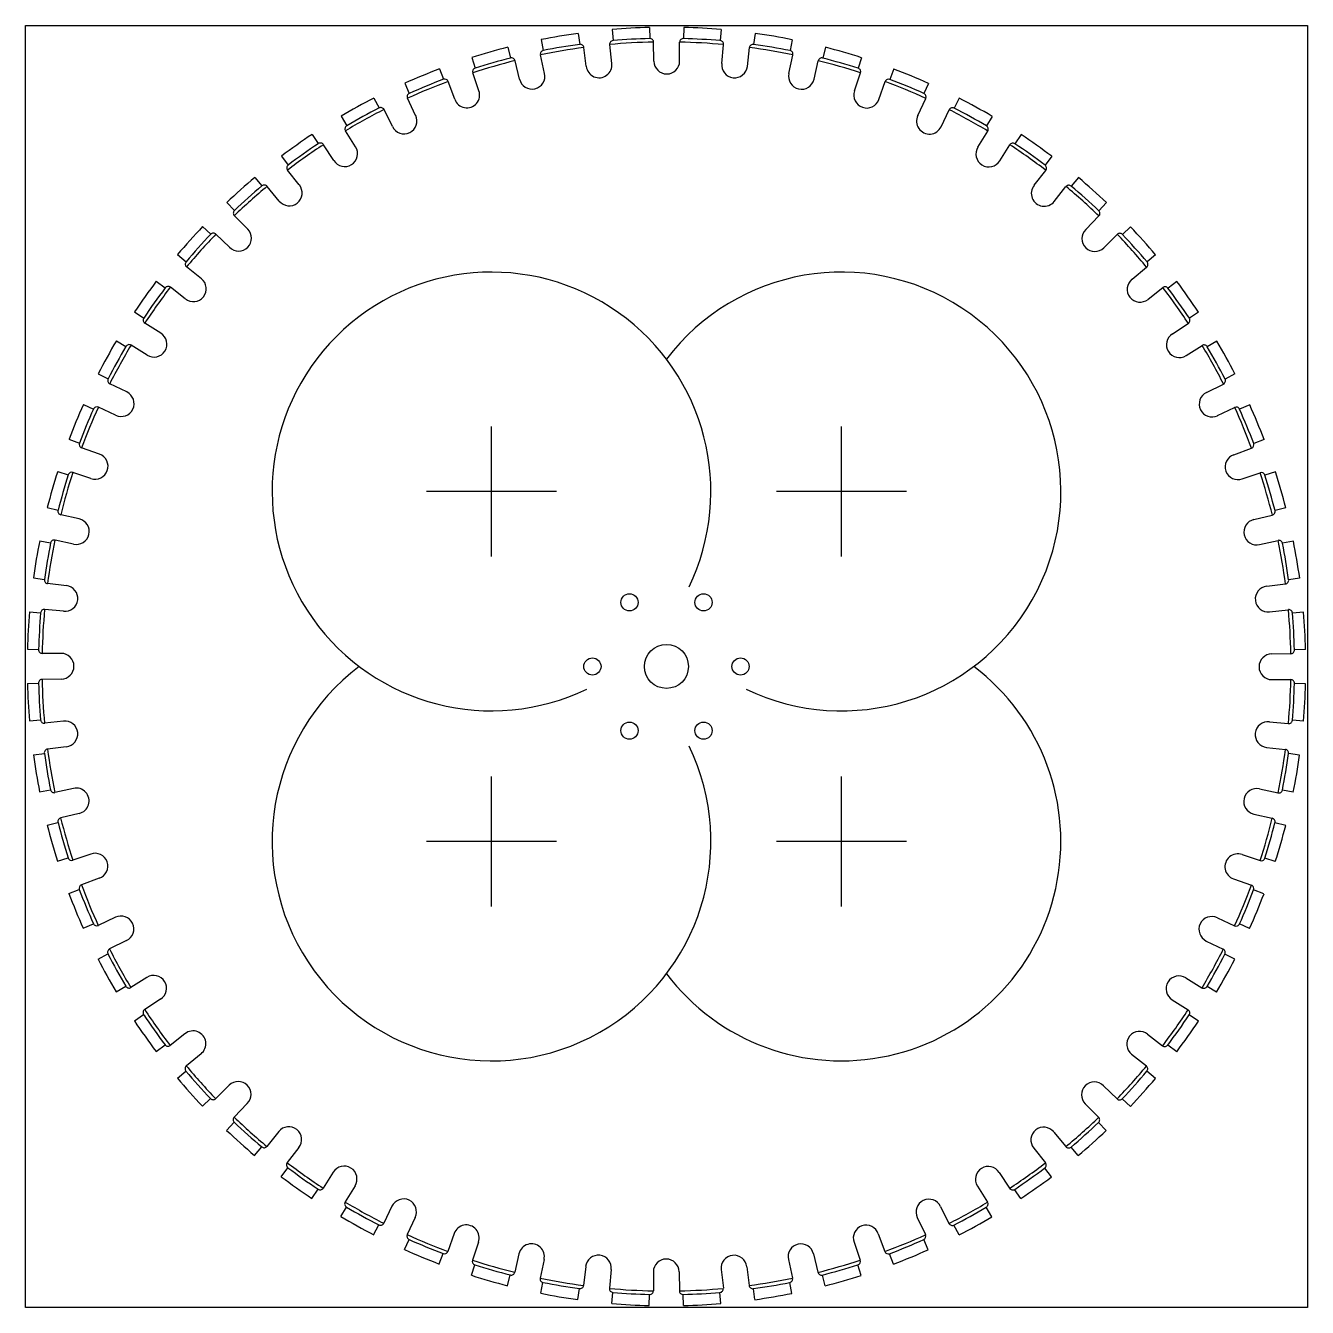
# Model space of a CAD drawing. Header units: millimetres. Extents: x 1484 to 3387, y -459 to 979.
# Drawn here: x 1484.2 to 1775.1, y 688.4 to 979.2 of the extents above; entities that cross this region are included whole.
import ezdxf

# ---------------------------------------------------------------- set-up
doc = ezdxf.new("R2010")
doc.units = ezdxf.units.MM
doc.layers.add('ff', color=7, linetype='Continuous', plot=False)

msp = doc.modelspace()

# ---------------------------------------------------------------- linework, layer by layer
at = {"color": 122, "lineweight": 30, "true_color": 0x16e0a3}
for points in [[(1609.58, 977.47), (1609.93, 974.98)], [(1617.29, 978.34), (1617.5, 975.83)], [(1625.79, 978.82), (1625.86, 976.3)], [(1633.55, 978.82), (1633.47, 976.29)], [(1642.05, 978.34), (1641.84, 975.82)], [(1649.76, 977.47), (1649.41, 974.97)], [(1601.18, 976.05), (1601.67, 973.58)], [(1617.22, 970.65), (1616.74, 974.91)], [(1626.78, 971.18), (1626.72, 975.47)], [(1632.62, 971.18), (1632.62, 975.46)], [(1642.18, 970.64), (1642.6, 974.9)], [(1658.16, 976.04), (1657.66, 973.56)], [(1585.43, 971.97), (1586.2, 969.57)], [(1593.62, 974.33), (1594.24, 971.88)], [(1601.97, 968.4), (1601.02, 972.57)], [(1611.42, 970), (1610.87, 974.25)], [(1647.98, 969.98), (1648.46, 974.24)], [(1657.43, 968.37), (1658.31, 972.56)], [(1665.72, 974.31), (1665.09, 971.87)], [(1673.9, 971.95), (1673.13, 969.55)], [(1578.11, 969.41), (1579, 967.05)], [(1596.28, 967.1), (1595.27, 971.27)], [(1663.11, 967.07), (1664.07, 971.25)], [(1681.22, 969.39), (1680.32, 967.03)], [(1570.24, 966.15), (1571.27, 963.85)], [(1581.57, 962.53), (1580.09, 966.55)], [(1587.07, 964.45), (1585.66, 968.5)], [(1672.32, 964.41), (1673.67, 968.48)], [(1677.82, 962.48), (1679.24, 966.53)], [(1689.09, 966.12), (1688.06, 963.82)], [(1563.25, 962.79), (1564.4, 960.55)], [(1696.08, 962.76), (1694.92, 960.52)], [(1567.46, 956.34), (1565.54, 960.17)], [(1572.71, 958.87), (1570.85, 962.73)], [(1686.68, 958.81), (1688.47, 962.7)], [(1691.93, 956.28), (1693.79, 960.14)], [(1555.79, 958.67), (1557.07, 956.5)], [(1703.53, 958.63), (1702.25, 956.46)], [(1549.22, 954.54), (1550.62, 952.45)], [(1559.07, 951.71), (1556.79, 955.34)], [(1700.31, 951.64), (1702.54, 955.3)], [(1710.1, 954.51), (1708.7, 952.41)], [(1554.13, 948.61), (1551.79, 952.2)], [(1705.25, 948.53), (1707.53, 952.16)], [(1542.28, 949.62), (1543.79, 947.6)], [(1717.05, 949.57), (1715.53, 947.56)], [(1546.31, 943.07), (1543.64, 946.42)], [(1713.06, 942.99), (1715.68, 946.38)], [(1536.21, 944.78), (1537.83, 942.85)], [(1541.75, 939.43), (1539.02, 942.74)], [(1717.62, 939.35), (1720.29, 942.7)], [(1723.11, 944.74), (1721.48, 942.81)], [(1529.86, 939.11), (1531.59, 937.27)], [(1729.46, 939.06), (1727.73, 937.23)], [(1534.6, 933.05), (1531.57, 936.08)], [(1724.76, 932.96), (1727.75, 936.03)], [(1524.37, 933.62), (1526.2, 931.89)], [(1530.47, 928.93), (1527.4, 931.91)], [(1728.89, 928.83), (1731.92, 931.86)], [(1734.94, 933.57), (1733.11, 931.84)], [(1518.69, 927.28), (1520.62, 925.65)], [(1740.62, 927.22), (1738.69, 925.6)], [(1524.08, 921.79), (1520.73, 924.46)], [(1735.27, 921.68), (1738.58, 924.41)], [(1513.86, 921.21), (1515.87, 919.69)], [(1520.44, 917.23), (1517.05, 919.85)], [(1738.9, 917.12), (1742.25, 919.79)], [(1745.45, 921.15), (1743.44, 919.64)], [(1508.92, 914.27), (1511.02, 912.86)], [(1750.38, 914.21), (1748.28, 912.81)], [(1514.9, 909.41), (1511.27, 911.69)], [(1744.44, 909.3), (1748.04, 911.64)], [(1504.8, 907.7), (1506.97, 906.42)], [(1754.51, 907.64), (1752.33, 906.36)], [(1511.79, 904.48), (1508.13, 906.7)], [(1747.54, 904.36), (1751.17, 906.64)], [(1500.67, 900.24), (1502.91, 899.09)], [(1758.62, 900.18), (1756.38, 899.03)], [(1507.15, 896.09), (1503.29, 897.95)], [(1752.18, 895.97), (1756.01, 897.89)], [(1497.31, 893.26), (1499.61, 892.22)], [(1761.99, 893.19), (1759.69, 892.16)], [(1504.62, 890.84), (1500.73, 892.64)], [(1754.7, 890.72), (1758.56, 892.58)], [(1589.92, 858.77), (1589.92, 888.24)], [(1669.34, 858.77), (1669.34, 888.24)], [(1494.04, 885.39), (1496.4, 884.49)], [(1765.25, 885.32), (1762.89, 884.43)], [(1500.95, 881.99), (1496.9, 883.4)], [(1758.37, 881.86), (1762.39, 883.34)], [(1491.48, 878.07), (1493.88, 877.3)], [(1499.02, 876.48), (1494.95, 877.83)], [(1760.29, 876.36), (1764.33, 877.77)], [(1767.81, 878), (1765.4, 877.23)], [(1604.66, 873.51), (1575.19, 873.51)], [(1684.08, 873.51), (1654.61, 873.51)], [(1489.12, 869.88), (1491.56, 869.25)], [(1770.16, 869.81), (1767.72, 869.19)], [(1496.36, 867.28), (1492.18, 868.23)], [(1762.94, 867.15), (1767.1, 868.16)], [(1487.39, 862.32), (1489.86, 861.83)], [(1495.06, 861.59), (1490.87, 862.48)], [(1764.23, 861.46), (1768.41, 862.41)], [(1771.89, 862.25), (1769.41, 861.76)], [(1485.96, 853.92), (1488.46, 853.57)], [(1493.45, 852.14), (1489.19, 852.62)], [(1765.84, 852.01), (1770.09, 852.56)], [(1773.31, 853.85), (1770.82, 853.5)], [(1492.79, 846.35), (1488.53, 846.76)], [(1766.48, 846.21), (1770.74, 846.69)], [(1485.09, 846.22), (1487.61, 846)], [(1774.18, 846.14), (1771.66, 845.93)], [(1484.61, 837.71), (1487.14, 837.64)], [(1492.25, 836.78), (1487.97, 836.78)], [(1767.02, 836.65), (1771.3, 836.71)], [(1774.65, 837.64), (1772.13, 837.57)], [(1484.61, 829.95), (1487.13, 830.02)], [(1492.25, 830.95), (1487.96, 830.88)], [(1767.01, 830.81), (1771.3, 830.81)], [(1774.65, 829.88), (1772.13, 829.95)], [(1485.09, 821.45), (1487.6, 821.66)], [(1492.78, 821.38), (1488.52, 820.9)], [(1766.47, 821.25), (1770.74, 820.83)], [(1774.17, 821.38), (1771.66, 821.59)], [(1493.43, 815.58), (1489.18, 815.04)], [(1765.82, 815.45), (1770.07, 814.97)], [(1485.96, 813.74), (1488.45, 814.09)], [(1773.3, 813.67), (1770.8, 814.02)], [(1589.92, 779.35), (1589.92, 808.82)], [(1669.34, 779.35), (1669.34, 808.82)], [(1487.38, 805.34), (1489.85, 805.83)], [(1495.03, 806.14), (1490.86, 805.18)], [(1764.21, 806), (1768.4, 805.12)], [(1771.87, 805.27), (1769.4, 805.77)], [(1496.33, 800.45), (1492.16, 799.43)], [(1762.91, 800.32), (1767.08, 799.36)], [(1489.1, 797.78), (1491.54, 798.41)], [(1770.15, 797.71), (1767.7, 798.34)], [(1604.66, 794.09), (1575.19, 794.09)], [(1684.08, 794.09), (1654.61, 794.09)], [(1498.98, 791.24), (1494.93, 789.82)], [(1491.46, 789.59), (1493.86, 790.36)], [(1760.25, 791.11), (1764.32, 789.76)], [(1767.78, 789.53), (1765.38, 790.3)], [(1500.9, 785.73), (1496.88, 784.25)], [(1758.32, 785.61), (1762.36, 784.19)], [(1494.02, 782.27), (1496.38, 783.17)], [(1765.22, 782.21), (1762.86, 783.11)], [(1504.56, 776.88), (1500.7, 775.02)], [(1754.65, 776.75), (1758.54, 774.96)], [(1497.28, 774.4), (1499.58, 775.43)], [(1761.96, 774.34), (1759.66, 775.37)], [(1507.09, 771.62), (1503.26, 769.7)], [(1752.11, 771.5), (1755.97, 769.64)], [(1500.64, 767.41), (1502.88, 768.57)], [(1758.59, 767.35), (1756.35, 768.51)], [(1511.72, 763.23), (1508.09, 760.95)], [(1747.48, 763.12), (1751.14, 760.89)], [(1504.76, 759.96), (1506.93, 761.24)], [(1754.47, 759.89), (1752.3, 761.18)], [(1514.82, 758.29), (1511.23, 755.95)], [(1744.37, 758.18), (1748, 755.9)], [(1508.89, 753.39), (1510.98, 754.79)], [(1750.34, 753.33), (1748.24, 754.73)], [(1520.36, 750.47), (1517.01, 747.8)], [(1513.81, 746.44), (1515.83, 747.96)], [(1738.82, 750.37), (1742.21, 747.75)], [(1745.41, 746.38), (1743.4, 747.9)], [(1524, 745.91), (1520.69, 743.19)], [(1735.18, 745.81), (1738.53, 743.14)], [(1518.65, 740.37), (1520.58, 742)], [(1740.57, 740.32), (1738.65, 741.95)], [(1530.38, 738.76), (1527.35, 735.73)], [(1728.79, 738.67), (1731.87, 735.68)], [(1524.32, 734.02), (1526.16, 735.75)], [(1534.5, 734.64), (1531.52, 731.56)], [(1724.67, 734.54), (1727.7, 731.51)], [(1734.89, 733.97), (1733.07, 735.7)], [(1529.81, 728.54), (1531.54, 730.36)], [(1729.41, 728.49), (1727.68, 730.32)], [(1541.64, 728.25), (1538.97, 724.9)], [(1717.52, 728.16), (1720.24, 724.85)], [(1536.15, 722.86), (1537.78, 724.78)], [(1546.2, 724.61), (1543.58, 721.22)], [(1712.96, 724.53), (1715.63, 721.18)], [(1723.06, 722.81), (1721.43, 724.74)], [(1542.22, 718.02), (1543.74, 720.03)], [(1554.02, 719.06), (1551.74, 715.43)], [(1705.14, 718.99), (1707.47, 715.39)], [(1716.99, 717.98), (1715.47, 719.99)], [(1558.95, 715.95), (1556.73, 712.29)], [(1700.2, 715.89), (1702.48, 712.26)], [(1549.16, 713.09), (1550.57, 715.19)], [(1710.04, 713.05), (1708.64, 715.15)], [(1555.73, 708.96), (1557.01, 711.13)], [(1567.34, 711.31), (1565.48, 707.45)], [(1691.81, 711.25), (1693.73, 707.42)], [(1703.47, 708.92), (1702.19, 711.1)], [(1563.18, 704.84), (1564.34, 707.08)], [(1572.59, 708.78), (1570.79, 704.89)], [(1686.55, 708.73), (1688.41, 704.87)], [(1696.02, 704.81), (1694.86, 707.05)], [(1581.44, 705.11), (1580.03, 701.07)], [(1677.7, 705.06), (1679.18, 701.04)], [(1570.17, 701.47), (1571.21, 703.77)], [(1586.95, 703.18), (1585.6, 699.11)], [(1672.19, 703.14), (1673.61, 699.1)], [(1689.03, 701.44), (1688, 703.74)], [(1578.04, 698.21), (1578.94, 700.57)], [(1596.15, 700.52), (1595.2, 696.35)], [(1601.84, 699.22), (1600.95, 695.03)], [(1657.29, 699.2), (1658.25, 695.02)], [(1662.98, 700.49), (1664, 696.33)], [(1681.16, 698.18), (1680.26, 700.54)], [(1585.36, 695.65), (1586.13, 698.05)], [(1593.55, 693.28), (1594.18, 695.73)], [(1611.29, 697.61), (1610.81, 693.36)], [(1617.08, 696.96), (1616.67, 692.69)], [(1626.65, 696.42), (1626.65, 692.13)], [(1632.48, 696.41), (1632.55, 692.13)], [(1642.05, 696.95), (1642.53, 692.69)], [(1647.85, 697.59), (1648.39, 693.34)], [(1665.65, 693.27), (1665.02, 695.71)], [(1673.84, 695.62), (1673.07, 698.03)], [(1601.11, 691.56), (1601.6, 694.03)], [(1609.51, 690.13), (1609.86, 692.63)], [(1649.69, 690.12), (1649.34, 692.61)], [(1658.09, 691.54), (1657.6, 694.02)], [(1617.21, 689.26), (1617.43, 691.77)], [(1625.72, 688.78), (1625.79, 691.3)], [(1633.47, 688.78), (1633.41, 691.3)], [(1641.98, 689.25), (1641.77, 691.77)]]:
    msp.add_lwpolyline(points, dxfattribs=at)
for centre, radius in [((1621.23, 848.35), 1.95), ((1638.04, 848.35), 1.95), ((1629.63, 833.8), 4.98), ((1612.82, 833.8), 1.95), ((1646.44, 833.8), 1.95), ((1621.23, 819.24), 1.95), ((1638.04, 819.24), 1.95)]:
    msp.add_circle(centre, radius, dxfattribs=at)
for centre, radius, start, end in [((1630.86, 826.46), 152.51, 98.0199, 101.2207), ((1630.03, 826.37), 152.51, 91.5913, 94.7922), ((1629.19, 826.37), 152.51, 85.1628, 88.3636), ((1628.36, 826.47), 152.51, 78.7342, 81.935), ((1629.57, 834.39), 141.95, 97.9525, 101.3332), ((1610.05, 974.16), 0.832, 6.4286, 98.287), ((1617.56, 975), 0.832, 94.5702, 186.4286), ((1629.63, 834.4), 141.12, 91.1842, 95.2444), ((1629.63, 834.4), 141.95, 91.5239, 94.9047), ((1625.88, 975.47), 0.832, 360, 91.8584), ((1633.45, 975.46), 0.832, 88.1416, 180), ((1629.7, 834.39), 141.12, 84.7556, 88.8158), ((1629.7, 834.39), 141.95, 85.0953, 88.4761), ((1641.77, 975), 0.832, 353.5714, 85.4298), ((1649.29, 974.14), 0.832, 81.713, 173.5714), ((1629.77, 834.38), 141.95, 78.6668, 82.0475), ((1631.67, 826.64), 152.51, 104.4485, 107.6493), ((1629.5, 834.38), 141.95, 104.381, 107.7618), ((1594.45, 971.08), 0.832, 12.8571, 104.7155), ((1601.83, 972.76), 0.832, 100.9987, 192.8571), ((1629.57, 834.39), 141.12, 97.6128, 101.6729), ((1629.77, 834.38), 141.12, 78.3271, 82.3872), ((1657.5, 972.75), 0.832, 347.1429, 79.0013), ((1664.88, 971.06), 0.832, 75.2845, 167.1429), ((1629.83, 834.36), 141.95, 72.2382, 75.619), ((1627.55, 826.66), 152.51, 72.3056, 75.5064), ((1632.46, 826.92), 152.51, 110.8771, 114.0779), ((1586.44, 968.77), 0.832, 107.4273, 199.2857), ((1629.5, 834.38), 141.12, 104.0414, 108.1015), ((1614.32, 970.32), 2.92, 186.4286, 6.4286), ((1629.7, 971.18), 2.92, 180, 0), ((1645.08, 970.31), 2.92, 173.5714, 353.5714), ((1629.83, 834.36), 141.12, 71.8985, 75.9586), ((1672.89, 968.75), 0.832, 340.7143, 72.5727), ((1626.76, 826.93), 152.51, 65.8771, 69.0779), ((1629.44, 834.36), 141.12, 110.4699, 114.5301), ((1629.44, 834.36), 141.95, 110.8096, 114.1904), ((1579.3, 966.28), 0.832, 19.2857, 111.1441), ((1599.13, 967.75), 2.92, 192.8571, 12.8571), ((1660.27, 967.72), 2.92, 167.1429, 347.1429), ((1680.02, 966.25), 0.832, 68.8559, 160.7143), ((1629.89, 834.34), 141.12, 65.4699, 69.5301), ((1629.89, 834.34), 141.95, 65.8096, 69.1904), ((1633.21, 827.28), 152.51, 117.3056, 120.5064), ((1571.6, 963.09), 0.832, 113.8559, 205.7143), ((1584.32, 963.49), 2.92, 199.2857, 19.2857), ((1675.07, 963.45), 2.92, 160.7143, 340.7143), ((1687.72, 963.06), 0.832, 334.2857, 66.1441), ((1626.01, 827.3), 152.51, 59.4485, 62.6493), ((1629.37, 834.34), 141.12, 116.8985, 120.9586), ((1629.37, 834.34), 141.95, 117.2382, 120.619), ((1564.79, 959.81), 0.832, 25.7143, 117.5727), ((1694.54, 959.78), 0.832, 62.4273, 154.2857), ((1629.95, 834.3), 141.12, 59.0414, 63.1015), ((1629.95, 834.3), 141.95, 59.381, 62.7618), ((1570.09, 957.6), 2.92, 205.7143, 25.7143), ((1689.3, 957.54), 2.92, 154.2857, 334.2857), ((1633.92, 827.72), 152.51, 123.7342, 126.935), ((1557.49, 955.78), 0.832, 120.2845, 212.1429), ((1701.83, 955.75), 0.832, 327.8571, 59.7155), ((1625.31, 827.74), 152.51, 53.0199, 56.2207), ((1629.31, 834.3), 141.12, 123.3271, 127.3872), ((1629.31, 834.3), 141.95, 123.6668, 127.0475), ((1551.09, 951.76), 0.832, 32.1429, 124.0013), ((1556.6, 950.16), 2.92, 212.1429, 32.1429), ((1702.78, 950.09), 2.92, 147.8571, 327.8571), ((1708.23, 951.72), 0.832, 55.9987, 147.8571), ((1630.01, 834.27), 141.12, 52.6128, 56.6729), ((1630.01, 834.27), 141.95, 52.9525, 56.3332), ((1544.29, 946.93), 0.832, 126.713, 218.5714), ((1715.03, 946.9), 0.832, 321.4286, 53.287), ((1634.57, 828.23), 152.51, 130.1628, 133.3636), ((1629.26, 834.27), 141.12, 129.7556, 133.8158), ((1629.26, 834.27), 141.95, 130.0953, 133.4761), ((1538.37, 942.22), 0.832, 38.5714, 130.4298), ((1544.03, 941.25), 2.92, 218.5714, 38.5714), ((1715.34, 941.16), 2.92, 141.4286, 321.4286), ((1720.94, 942.18), 0.832, 49.5702, 141.4286), ((1630.06, 834.22), 141.12, 46.1842, 50.2444), ((1630.06, 834.22), 141.95, 46.5239, 49.9047), ((1624.66, 828.27), 152.51, 46.5913, 49.7922), ((1532.16, 936.67), 0.832, 133.1416, 225), ((1727.16, 936.62), 0.832, 315, 46.8584), ((1635.16, 828.82), 152.51, 136.5913, 139.7922), ((1629.21, 834.22), 141.95, 136.5239, 139.9047), ((1629.21, 834.22), 141.12, 136.1842, 140.2444), ((1526.81, 931.32), 0.832, 45, 136.8584), ((1532.54, 930.99), 2.92, 225, 45), ((1726.82, 930.89), 2.92, 135, 315), ((1732.5, 931.27), 0.832, 43.1416, 135), ((1630.1, 834.17), 141.12, 39.7556, 43.8158), ((1630.1, 834.17), 141.95, 40.0953, 43.4761), ((1624.07, 828.86), 152.51, 40.1628, 43.3636), ((1521.25, 925.11), 0.832, 139.5702, 231.4286), ((1738.06, 925.06), 0.832, 308.5714, 40.4298), ((1589.92, 873.51), 49.78, 334.2043, 295.7957), ((1669.34, 873.51), 49.78, 244.2043, 142.917), ((1635.69, 829.47), 152.51, 143.0199, 146.2207), ((1629.16, 834.17), 141.95, 142.9525, 146.3332), ((1629.16, 834.17), 141.12, 142.6128, 146.6729), ((1516.53, 919.2), 0.832, 51.4286, 143.287), ((1522.27, 919.51), 2.92, 231.4286, 51.4286), ((1737.08, 919.4), 2.92, 128.5714, 308.5714), ((1742.77, 919.14), 0.832, 36.713, 128.5714), ((1630.14, 834.12), 141.12, 33.3271, 37.3872), ((1630.14, 834.12), 141.95, 33.6668, 37.0475), ((1623.55, 829.51), 152.51, 33.7342, 36.935), ((1511.71, 912.4), 0.832, 145.9987, 237.8571), ((1747.59, 912.34), 0.832, 302.1429, 34.0013), ((1636.13, 830.18), 152.51, 149.4485, 152.6493), ((1513.34, 906.94), 2.92, 237.8571, 57.8571), ((1745.99, 906.83), 2.92, 122.1429, 302.1429), ((1623.11, 830.22), 152.51, 27.3056, 30.5064), ((1629.13, 834.12), 141.95, 149.381, 152.7618), ((1629.13, 834.12), 141.12, 149.0414, 153.1015), ((1507.68, 906), 0.832, 57.8571, 149.7155), ((1751.61, 905.94), 0.832, 30.2845, 122.1429), ((1630.17, 834.06), 141.12, 26.8985, 30.9586), ((1630.17, 834.06), 141.95, 27.2382, 30.619), ((1503.65, 898.7), 0.832, 152.4273, 244.2857), ((1755.65, 898.64), 0.832, 295.7143, 27.5727), ((1505.89, 893.46), 2.92, 244.2857, 64.2857), ((1753.44, 893.34), 2.92, 115.7143, 295.7143), ((1636.5, 830.93), 152.51, 155.8771, 159.0779), ((1622.75, 830.97), 152.51, 20.8771, 24.0779), ((1629.09, 834.06), 141.95, 155.8096, 159.1904), ((1629.09, 834.06), 141.12, 155.4699, 159.5301), ((1500.37, 891.89), 0.832, 64.2857, 156.1441), ((1758.92, 891.83), 0.832, 23.8559, 115.7143), ((1630.2, 833.99), 141.12, 20.4699, 24.5301), ((1630.2, 833.99), 141.95, 20.8096, 24.1904), ((1497.18, 884.19), 0.832, 158.8559, 250.7143), ((1762.11, 884.13), 0.832, 289.2857, 21.1441), ((1499.98, 879.23), 2.92, 250.7143, 70.7143), ((1759.33, 879.11), 2.92, 109.2857, 289.2857), ((1636.77, 831.71), 152.51, 162.3056, 165.5064), ((1629.07, 833.99), 141.95, 162.2382, 165.619), ((1629.07, 833.99), 141.12, 161.8985, 165.9586), ((1494.68, 877.05), 0.832, 70.7143, 162.5727), ((1764.61, 876.99), 0.832, 17.4273, 109.2857), ((1630.22, 833.93), 141.12, 14.0414, 18.1015), ((1630.22, 833.93), 141.95, 14.381, 17.7618), ((1622.48, 831.76), 152.51, 14.4485, 17.6493), ((1492.37, 869.04), 0.832, 165.2845, 257.1429), ((1495.71, 864.43), 2.92, 257.1429, 77.1429), ((1763.58, 864.3), 2.92, 102.8571, 282.8571), ((1766.92, 868.98), 0.832, 282.8571, 14.7155), ((1636.96, 832.53), 152.51, 168.7342, 171.935), ((1629.05, 833.93), 141.95, 168.6668, 172.0475), ((1629.05, 833.93), 141.12, 168.3271, 172.3872), ((1490.68, 861.67), 0.832, 77.1429, 169.0013), ((1768.6, 861.6), 0.832, 10.9987, 102.8571), ((1630.23, 833.86), 141.12, 7.6128, 11.6729), ((1630.23, 833.86), 141.95, 7.9525, 11.3332), ((1622.3, 832.57), 152.51, 8.0199, 11.2207), ((1489.29, 853.45), 0.832, 171.713, 263.5714), ((1769.99, 853.38), 0.832, 276.4286, 8.287), ((1493.12, 849.25), 2.92, 263.5714, 83.5714), ((1766.16, 849.11), 2.92, 96.4286, 276.4286), ((1488.43, 845.93), 0.832, 83.5714, 175.4298), ((1629.04, 833.86), 141.12, 174.7556, 178.8158), ((1770.84, 845.87), 0.832, 4.5702, 96.4286), ((1630.23, 833.8), 141.12, 1.1842, 5.2444), ((1637.06, 833.36), 152.51, 175.1628, 178.3636), ((1629.04, 833.86), 141.95, 175.0953, 178.4761), ((1630.23, 833.8), 141.95, 1.5239, 4.9047), ((1622.21, 833.4), 152.51, 1.5913, 4.7922), ((1487.97, 837.61), 0.832, 178.1416, 270), ((1492.25, 833.86), 2.92, 270, 90), ((1767.01, 833.73), 2.92, 90, 270), ((1771.3, 837.54), 0.832, 270, 1.8584), ((1589.92, 794.09), 49.78, 127.083, 25.7957), ((1669.34, 794.09), 49.78, 217.083, 52.917), ((1637.06, 834.19), 152.51, 181.5913, 184.7922), ((1487.96, 830.05), 0.832, 90, 181.8584), ((1629.03, 833.8), 141.95, 181.5239, 184.9047), ((1629.03, 833.8), 141.12, 181.1842, 185.2444), ((1630.23, 833.73), 141.12, 354.7556, 358.8158), ((1771.3, 829.98), 0.832, 358.1416, 90), ((1630.23, 833.73), 141.95, 355.0953, 358.4761), ((1622.21, 834.24), 152.51, 355.1628, 358.3636), ((1488.43, 821.73), 0.832, 184.5702, 276.4286), ((1493.11, 818.48), 2.92, 276.4286, 96.4286), ((1766.14, 818.35), 2.92, 83.5714, 263.5714), ((1770.83, 821.66), 0.832, 263.5714, 355.4298), ((1489.27, 814.21), 0.832, 96.4286, 188.287), ((1629.04, 833.73), 141.12, 187.6128, 191.6729), ((1630.22, 833.66), 141.12, 348.3271, 352.3872), ((1769.98, 814.14), 0.832, 351.713, 83.5714), ((1636.97, 835.02), 152.51, 188.0199, 191.2207), ((1629.04, 833.73), 141.95, 187.9525, 191.3332), ((1630.22, 833.66), 141.95, 348.6668, 352.0475), ((1622.3, 835.07), 152.51, 348.7342, 351.935), ((1490.67, 805.99), 0.832, 190.9987, 282.8571), ((1495.68, 803.29), 2.92, 282.8571, 102.8571), ((1763.55, 803.16), 2.92, 77.1429, 257.1429), ((1768.58, 805.93), 0.832, 257.1429, 349.0013), ((1636.79, 835.83), 152.51, 194.4485, 197.6493), ((1492.35, 798.62), 0.832, 102.8571, 194.7155), ((1629.05, 833.66), 141.95, 194.381, 197.7618), ((1629.05, 833.66), 141.12, 194.0414, 198.1015), ((1630.2, 833.6), 141.12, 341.8985, 345.9586), ((1630.2, 833.6), 141.95, 342.2382, 345.619), ((1766.9, 798.55), 0.832, 345.2845, 77.1429), ((1622.49, 835.88), 152.51, 342.3056, 345.5064), ((1499.94, 788.49), 2.92, 289.2857, 109.2857), ((1759.28, 788.36), 2.92, 70.7143, 250.7143), ((1494.66, 790.61), 0.832, 197.4273, 289.2857), ((1764.59, 790.54), 0.832, 250.7143, 342.5727), ((1497.15, 783.47), 0.832, 109.2857, 201.1441), ((1629.07, 833.6), 141.95, 200.8096, 204.1904), ((1629.07, 833.6), 141.12, 200.4699, 204.5301), ((1630.17, 833.54), 141.12, 335.4699, 339.5301), ((1630.17, 833.54), 141.95, 335.8096, 339.1904), ((1762.09, 783.41), 0.832, 338.8559, 70.7143), ((1636.51, 836.62), 152.51, 200.8771, 204.0779), ((1622.77, 836.67), 152.51, 335.8771, 339.0779), ((1505.83, 774.25), 2.92, 295.7143, 115.7143), ((1753.38, 774.13), 2.92, 64.2857, 244.2857), ((1500.34, 775.77), 0.832, 203.8559, 295.7143), ((1758.9, 775.71), 0.832, 244.2857, 336.1441), ((1503.62, 768.95), 0.832, 115.7143, 207.5727), ((1629.09, 833.54), 141.95, 207.2382, 210.619), ((1629.09, 833.54), 141.12, 206.8985, 210.9586), ((1630.14, 833.48), 141.12, 329.0414, 333.1015), ((1630.14, 833.48), 141.95, 329.381, 332.7618), ((1755.61, 768.89), 0.832, 332.4273, 64.2857), ((1636.15, 837.37), 152.51, 207.3056, 210.5064), ((1623.13, 837.42), 152.51, 329.4485, 332.6493), ((1513.27, 760.76), 2.92, 302.1429, 122.1429), ((1745.92, 760.65), 2.92, 57.8571, 237.8571), ((1507.65, 761.66), 0.832, 210.2845, 302.1429), ((1751.58, 761.6), 0.832, 237.8571, 329.7155), ((1635.71, 838.08), 152.51, 213.7342, 216.935), ((1511.67, 755.25), 0.832, 122.1429, 214.0013), ((1629.13, 833.48), 141.95, 213.6668, 217.0475), ((1629.13, 833.48), 141.12, 213.3271, 217.3872), ((1630.1, 833.42), 141.12, 322.6128, 326.6729), ((1630.1, 833.42), 141.95, 322.9525, 326.3332), ((1623.58, 838.12), 152.51, 323.0199, 326.2207), ((1747.55, 755.2), 0.832, 325.9987, 57.8571), ((1522.18, 748.19), 2.92, 308.5714, 128.5714), ((1737, 748.09), 2.92, 51.4286, 231.4286), ((1516.5, 748.45), 0.832, 216.713, 308.5714), ((1742.73, 748.4), 0.832, 231.4286, 323.287), ((1521.21, 742.54), 0.832, 128.5714, 220.4298), ((1629.16, 833.42), 141.95, 220.0953, 223.4761), ((1629.16, 833.42), 141.12, 219.7556, 223.8158), ((1630.06, 833.37), 141.12, 316.1842, 320.2444), ((1630.06, 833.37), 141.95, 316.5239, 319.9047), ((1738.01, 742.49), 0.832, 319.5702, 51.4286), ((1635.19, 838.74), 152.51, 220.1628, 223.3636), ((1532.44, 736.7), 2.92, 315, 135), ((1726.73, 736.61), 2.92, 45, 225), ((1624.1, 838.77), 152.51, 316.5913, 319.7922), ((1526.76, 736.32), 0.832, 223.1416, 315), ((1732.46, 736.27), 0.832, 225, 316.8584), ((1532.11, 730.97), 0.832, 135, 226.8584), ((1629.21, 833.37), 141.12, 226.1842, 230.2444), ((1629.21, 833.37), 141.95, 226.5239, 229.9047), ((1630.01, 833.33), 141.12, 309.7556, 313.8158), ((1630.01, 833.33), 141.95, 310.0953, 313.4761), ((1727.11, 730.93), 0.832, 313.1416, 45), ((1634.61, 839.33), 152.51, 226.5913, 229.7922), ((1543.92, 726.43), 2.92, 321.4286, 141.4286), ((1715.24, 726.35), 2.92, 38.5714, 218.5714), ((1624.69, 839.36), 152.51, 310.1628, 313.3636), ((1538.32, 725.42), 0.832, 229.5702, 321.4286), ((1720.89, 725.37), 0.832, 218.5714, 310.4298), ((1544.23, 720.7), 0.832, 141.4286, 233.287), ((1629.26, 833.33), 141.12, 232.6128, 236.6729), ((1629.26, 833.33), 141.95, 232.9525, 236.3332), ((1556.48, 717.51), 2.92, 327.8571, 147.8571), ((1702.67, 717.44), 2.92, 32.1429, 212.1429), ((1629.95, 833.29), 141.12, 303.3271, 307.3872), ((1629.95, 833.29), 141.95, 303.6668, 307.0475), ((1714.98, 720.66), 0.832, 306.713, 38.5714), ((1633.96, 839.85), 152.51, 233.0199, 236.2207), ((1625.35, 839.88), 152.51, 303.7342, 306.935), ((1551.03, 715.87), 0.832, 235.9987, 327.8571), ((1569.96, 710.05), 2.92, 334.2857, 154.2857), ((1689.18, 709.99), 2.92, 25.7143, 205.7143), ((1708.18, 715.84), 0.832, 212.1429, 304.0013), ((1557.43, 711.85), 0.832, 147.8571, 239.7155), ((1629.31, 833.29), 141.12, 239.0414, 243.1015), ((1629.31, 833.29), 141.95, 239.381, 242.7618), ((1629.89, 833.26), 141.12, 296.8985, 300.9586), ((1629.89, 833.26), 141.95, 297.2382, 300.619), ((1701.77, 711.82), 0.832, 300.2845, 32.1429), ((1633.25, 840.3), 152.51, 239.4485, 242.6493), ((1564.73, 707.82), 0.832, 242.4273, 334.2857), ((1584.2, 704.15), 2.92, 340.7143, 160.7143), ((1674.94, 704.1), 2.92, 19.2857, 199.2857), ((1694.48, 707.78), 0.832, 205.7143, 297.5727), ((1626.06, 840.32), 152.51, 297.3056, 300.5064), ((1571.54, 704.53), 0.832, 154.2857, 246.1441), ((1629.37, 833.26), 141.12, 245.4699, 249.5301), ((1629.83, 833.23), 141.12, 290.4699, 294.5301), ((1687.66, 704.51), 0.832, 293.8559, 25.7143), ((1632.5, 840.66), 152.51, 245.8771, 249.0779), ((1629.37, 833.26), 141.95, 245.8096, 249.1904), ((1579.24, 701.34), 0.832, 248.8559, 340.7143), ((1599, 699.87), 2.92, 347.1429, 167.1429), ((1660.14, 699.85), 2.92, 12.8571, 192.8571), ((1679.96, 701.32), 0.832, 199.2857, 291.1441), ((1629.83, 833.23), 141.95, 290.8096, 294.1904), ((1626.81, 840.68), 152.51, 290.8771, 294.0779), ((1586.38, 698.84), 0.832, 160.7143, 252.5727), ((1629.44, 833.23), 141.12, 251.8985, 255.9586), ((1614.18, 697.29), 2.92, 353.5714, 173.5714), ((1629.57, 696.42), 2.92, 0, 180), ((1644.95, 697.27), 2.92, 6.4286, 186.4286), ((1629.77, 833.21), 141.12, 284.0414, 288.1015), ((1672.82, 698.82), 0.832, 287.4273, 19.2857), ((1631.72, 840.94), 152.51, 252.3056, 255.5064), ((1629.44, 833.23), 141.95, 252.2382, 255.619), ((1594.39, 696.53), 0.832, 255.2845, 347.1429), ((1664.81, 696.51), 0.832, 192.8571, 284.7155), ((1629.77, 833.21), 141.95, 284.381, 287.7618), ((1627.6, 840.95), 152.51, 284.4485, 287.6493), ((1601.76, 694.85), 0.832, 167.1429, 259.0013), ((1629.5, 833.21), 141.12, 258.3271, 262.3872), ((1629.5, 833.21), 141.95, 258.6668, 262.0475), ((1609.98, 693.45), 0.832, 261.713, 353.5714), ((1617.5, 692.6), 0.832, 173.5714, 265.4298), ((1629.57, 833.2), 141.12, 264.7556, 268.8158), ((1629.63, 833.2), 141.12, 271.1842, 275.2444), ((1641.7, 692.59), 0.832, 274.5702, 6.4286), ((1629.7, 833.2), 141.12, 277.6128, 281.6729), ((1649.22, 693.44), 0.832, 186.4286, 278.287), ((1629.7, 833.2), 141.95, 277.9525, 281.3332), ((1657.44, 694.83), 0.832, 280.9987, 12.8571), ((1630.9, 841.13), 152.51, 258.7342, 261.935), ((1629.57, 833.2), 141.95, 265.0953, 268.4761), ((1625.82, 692.13), 0.832, 268.1416, 0), ((1633.38, 692.13), 0.832, 180, 271.8584), ((1629.63, 833.2), 141.95, 271.5239, 274.9047), ((1628.41, 841.13), 152.51, 278.0199, 281.2207), ((1630.07, 841.22), 152.51, 265.1628, 268.3636), ((1629.24, 841.22), 152.51, 271.5913, 274.7922)]:
    msp.add_arc(centre, radius, start, end, dxfattribs=at)
at = {"layer": 'ff'}
msp.add_lwpolyline([(1484.2, 979.23), (1775.06, 979.23), (1775.06, 688.37), (1484.2, 688.37)], close=True, dxfattribs=at)

doc.saveas('drawing.dxf')
